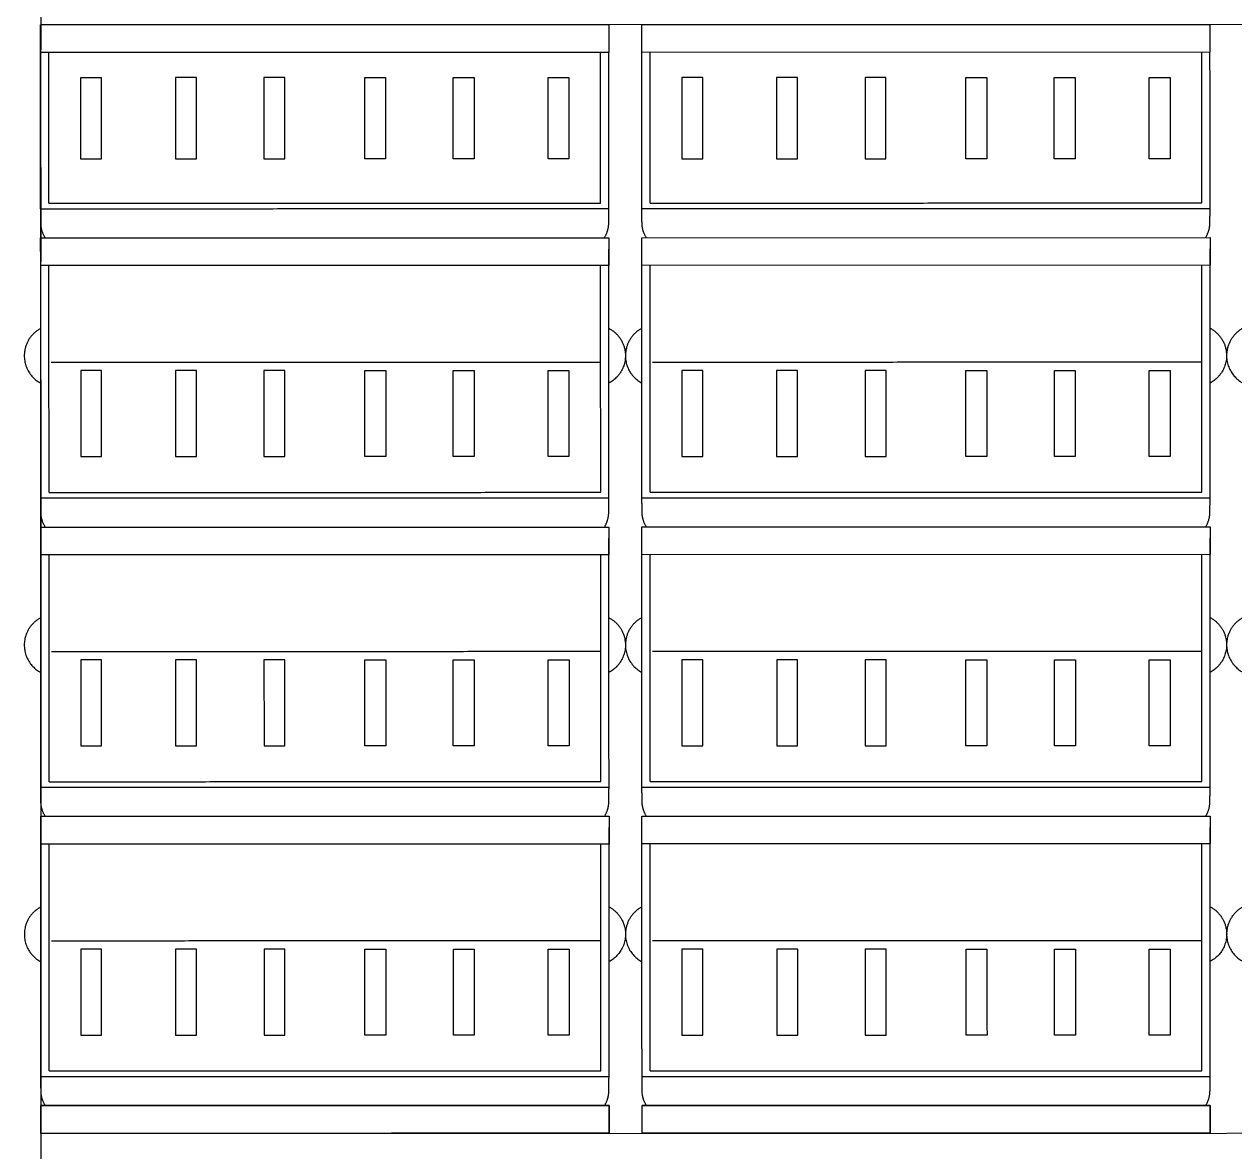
# Model space of a CAD drawing. Header units: millimetres. Extents: x 340 to 1003762, y 22 to 362022.
# Drawn here: x 420.133 to 421.417, y 68.327 to 69.523 of the extents above; entities that cross this region are included whole.
import ezdxf
from ezdxf.xclip import XClip

# ---------------------------------------------------------------- set-up
doc = ezdxf.new("R2010")
doc.units = ezdxf.units.MM
doc.header["$XCLIPFRAME"] = 0
doc.linetypes.add('LSBB_P_002 - PLANTA 1° NIVEL SALA DE VENTAS$0$DASHDOT2', pattern=[0.5, 0.25, -0.125, 0, -0.125])
for name, color, linetype in [('LSBB_P_002 - PLANTA 1° NIVEL SALA DE VENTAS$0$A-LAYOUT', 7, 'Continuous'), ('LSBB_P_002 - PLANTA 1° NIVEL SALA DE VENTAS$0$A-SALA-MUEB-ESPC', 1, 'Continuous'), ('LSBB_P_002 - PLANTA 1° NIVEL SALA DE VENTAS$0$EJES', 8, 'LSBB_P_002 - PLANTA 1° NIVEL SALA DE VENTAS$0$DASHDOT2'), ('XREF', 7, 'Continuous')]:
    doc.layers.add(name, color=color, linetype=linetype)

# ---------------------------------------------------------------- blocks, each defined once
blk = doc.blocks.new('LSBB_P_002 - PLANTA 1° NIVEL SALA DE VENTAS$0$SVLY')
at = {"layer": 'LSBB_P_002 - PLANTA 1° NIVEL SALA DE VENTAS$0$A-SALA-MUEB-ESPC', "elevation": 0}
for points in [[(1037.9549, 283.1668), (1037.9547, 284.3424), (1035.4393, 284.342), (1035.4395, 283.1664)], [(1035.4393, 284.342), (1036.042, 284.3421), (1036.042, 284.3127), (1035.4393, 284.3126)], [(1036.0769, 284.3421), (1036.6795, 284.3422), (1036.6795, 284.3128), (1036.0769, 284.3127)], [(1035.4393, 284.1161), (1036.042, 284.1162), (1036.042, 284.0868), (1035.4394, 284.0867)], [(1036.0769, 284.1162), (1036.6796, 284.1163), (1036.6796, 284.0869), (1036.0769, 284.0868)], [(1035.4394, 283.8094), (1036.042, 283.8094), (1036.042, 283.78), (1035.4394, 283.7799)], [(1036.077, 283.8095), (1036.6796, 283.8095), (1036.6796, 283.7801), (1036.077, 283.78)], [(1035.4394, 283.5026), (1036.0421, 283.5027), (1036.0421, 283.4732), (1035.4394, 283.4732)], [(1036.077, 283.5027), (1036.6797, 283.5028), (1036.6797, 283.4733), (1036.077, 283.4733)], [(1035.4395, 283.1958), (1036.0421, 283.1959), (1036.0421, 283.1665), (1035.4395, 283.1664)], [(1036.0771, 283.1959), (1036.6797, 283.196), (1036.6797, 283.1666), (1036.0771, 283.1665)]]:
    blk.add_lwpolyline(points, close=True, dxfattribs=at)
at = {"layer": 'LSBB_P_002 - PLANTA 1° NIVEL SALA DE VENTAS$0$A-SALA-MUEB-ESPC'}
for points in [[(1035.4393, 284.1469, 0), (1035.4393, 284.2598, 0), (1035.4393, 284.3126, 0)], [(1035.4481, 284.1528, 0), (1035.4481, 284.2627, 0), (1035.4481, 284.3126, 0)], [(1036.0332, 284.1529, 0), (1036.0332, 284.2628, 0), (1036.0332, 284.3127, 0)], [(1036.042, 284.147, 0), (1036.042, 284.2598, 0), (1036.042, 284.3127, 0)], [(1036.0769, 284.147, 0), (1036.0769, 284.2598, 0), (1036.0769, 284.3127, 0)], [(1036.0857, 284.1529, 0), (1036.0857, 284.2628, 0), (1036.0857, 284.3127, 0)], [(1036.6708, 284.153, 0), (1036.6708, 284.2629, 0), (1036.6708, 284.3128, 0)], [(1036.6796, 284.1471, 0), (1036.6795, 284.2599, 0), (1036.6795, 284.3128, 0)], [(1035.5039, 284.2858, 0), (1035.4928, 284.2858, 0), (1035.4817, 284.2858, 0)], [(1035.4817, 284.2858, 0), (1035.4817, 284.2138, 0), (1035.4817, 284.1998, 0)], [(1035.5039, 284.1998, 0), (1035.5039, 284.2138, 0), (1035.5039, 284.2858, 0)], [(1035.6045, 284.2859, 0), (1035.5934, 284.2859, 0), (1035.5823, 284.2859, 0)], [(1035.5823, 284.2859, 0), (1035.5823, 284.2138, 0), (1035.5823, 284.1998, 0)], [(1035.6045, 284.1998, 0), (1035.6045, 284.2138, 0), (1035.6045, 284.2859, 0)], [(1035.6982, 284.2859, 0), (1035.6871, 284.2859, 0), (1035.6761, 284.2859, 0)], [(1035.6761, 284.2859, 0), (1035.6761, 284.2138, 0), (1035.6761, 284.1998, 0)], [(1035.6982, 284.1998, 0), (1035.6982, 284.2138, 0), (1035.6982, 284.2859, 0)], [(1035.7831, 284.2859, 0), (1035.7941, 284.2859, 0), (1035.8052, 284.2859, 0)], [(1035.7831, 284.1998, 0), (1035.7831, 284.2139, 0), (1035.7831, 284.2859, 0)], [(1035.8052, 284.2859, 0), (1035.8052, 284.2139, 0), (1035.8052, 284.1998, 0)], [(1035.8768, 284.2859, 0), (1035.8879, 284.2859, 0), (1035.899, 284.2859, 0)], [(1035.8768, 284.1998, 0), (1035.8768, 284.2139, 0), (1035.8768, 284.2859, 0)], [(1035.899, 284.2859, 0), (1035.899, 284.2139, 0), (1035.899, 284.1998, 0)], [(1035.9774, 284.2859, 0), (1035.9885, 284.2859, 0), (1035.9996, 284.2859, 0)], [(1035.9774, 284.1998, 0), (1035.9774, 284.2139, 0), (1035.9774, 284.2859, 0)], [(1035.9996, 284.2859, 0), (1035.9996, 284.2139, 0), (1035.9996, 284.1998, 0)], [(1036.1415, 284.2859, 0), (1036.1304, 284.2859, 0), (1036.1193, 284.2859, 0)], [(1036.1193, 284.2859, 0), (1036.1193, 284.2139, 0), (1036.1193, 284.1999, 0)], [(1036.1415, 284.1999, 0), (1036.1415, 284.2139, 0), (1036.1415, 284.2859, 0)], [(1036.242, 284.286, 0), (1036.231, 284.2859, 0), (1036.2199, 284.2859, 0)], [(1036.2199, 284.2859, 0), (1036.2199, 284.2139, 0), (1036.2199, 284.1999, 0)], [(1036.2421, 284.1999, 0), (1036.2421, 284.2139, 0), (1036.242, 284.286, 0)], [(1036.3358, 284.286, 0), (1036.3247, 284.286, 0), (1036.3136, 284.286, 0)], [(1036.3136, 284.286, 0), (1036.3137, 284.2139, 0), (1036.3137, 284.1999, 0)], [(1036.3358, 284.1999, 0), (1036.3358, 284.2139, 0), (1036.3358, 284.286, 0)], [(1036.4207, 284.286, 0), (1036.4317, 284.286, 0), (1036.4428, 284.286, 0)], [(1036.4207, 284.1999, 0), (1036.4207, 284.2139, 0), (1036.4207, 284.286, 0)], [(1036.4428, 284.286, 0), (1036.4428, 284.2139, 0), (1036.4428, 284.1999, 0)], [(1036.5144, 284.286, 0), (1036.5255, 284.286, 0), (1036.5366, 284.286, 0)], [(1036.5144, 284.1999, 0), (1036.5144, 284.214, 0), (1036.5144, 284.286, 0)], [(1036.5366, 284.286, 0), (1036.5366, 284.214, 0), (1036.5366, 284.1999, 0)], [(1036.615, 284.286, 0), (1036.6261, 284.286, 0), (1036.6372, 284.286, 0)], [(1036.615, 284.1999, 0), (1036.615, 284.214, 0), (1036.615, 284.286, 0)], [(1036.6372, 284.286, 0), (1036.6372, 284.214, 0), (1036.6372, 284.1999, 0)], [(1035.4817, 284.1998, 0), (1035.4928, 284.1998, 0), (1035.5039, 284.1998, 0)], [(1035.5823, 284.1998, 0), (1035.5934, 284.1998, 0), (1035.6045, 284.1998, 0)], [(1035.6761, 284.1998, 0), (1035.6872, 284.1998, 0), (1035.6982, 284.1998, 0)], [(1035.8052, 284.1998, 0), (1035.7942, 284.1998, 0), (1035.7831, 284.1998, 0)], [(1035.899, 284.1998, 0), (1035.8879, 284.1998, 0), (1035.8768, 284.1998, 0)], [(1035.9996, 284.1998, 0), (1035.9885, 284.1998, 0), (1035.9774, 284.1998, 0)], [(1036.1193, 284.1999, 0), (1036.1304, 284.1999, 0), (1036.1415, 284.1999, 0)], [(1036.2199, 284.1999, 0), (1036.231, 284.1999, 0), (1036.2421, 284.1999, 0)], [(1036.3137, 284.1999, 0), (1036.3247, 284.1999, 0), (1036.3358, 284.1999, 0)], [(1036.4428, 284.1999, 0), (1036.4317, 284.1999, 0), (1036.4207, 284.1999, 0)], [(1036.5366, 284.1999, 0), (1036.5255, 284.1999, 0), (1036.5144, 284.1999, 0)], [(1036.6372, 284.1999, 0), (1036.6261, 284.1999, 0), (1036.615, 284.1999, 0)], [(1035.4481, 284.1528, 0), (1035.7419, 284.1529, 0), (1036.0332, 284.1529, 0)], [(1036.0857, 284.1529, 0), (1036.3795, 284.153, 0), (1036.6708, 284.153, 0)], [(1035.4393, 284.1469, 0), (1035.742, 284.147, 0), (1036.042, 284.147, 0)], [(1036.0769, 284.147, 0), (1036.3796, 284.1471, 0), (1036.6796, 284.1471, 0)], [(1036.042, 283.8403, 0), (1036.042, 283.9822, 0), (1036.042, 284.1041, 0)], [(1036.6796, 283.8403, 0), (1036.6796, 283.9823, 0), (1036.6796, 284.1042, 0)], [(1035.4394, 283.8402, 0), (1035.4394, 283.9821, 0), (1035.4394, 284.0867, 0)], [(1035.4482, 283.8461, 0), (1035.4481, 283.9764, 0), (1035.4481, 284.0867, 0)], [(1036.0333, 283.8462, 0), (1036.0332, 283.9765, 0), (1036.0332, 284.0868, 0)], [(1036.077, 283.8403, 0), (1036.077, 283.9822, 0), (1036.0769, 284.0868, 0)], [(1036.0857, 283.8462, 0), (1036.0857, 283.9765, 0), (1036.0857, 284.0868, 0)], [(1036.6708, 283.8463, 0), (1036.6708, 283.9766, 0), (1036.6708, 284.0869, 0)], [(1035.4506, 283.9842, 0), (1035.7419, 283.9843, 0), (1036.0332, 283.9843, 0)], [(1036.0882, 283.9843, 0), (1036.3795, 283.9844, 0), (1036.6708, 283.9844, 0)], [(1035.5039, 283.9753, 0), (1035.4928, 283.9753, 0), (1035.4818, 283.9753, 0)], [(1035.4818, 283.9753, 0), (1035.4818, 283.9296, 0), (1035.4818, 283.884, 0)], [(1035.5039, 283.884, 0), (1035.5039, 283.9296, 0), (1035.5039, 283.9753, 0)], [(1035.6045, 283.9753, 0), (1035.5934, 283.9753, 0), (1035.5823, 283.9753, 0)], [(1035.5823, 283.9753, 0), (1035.5823, 283.9297, 0), (1035.5823, 283.884, 0)], [(1035.6045, 283.884, 0), (1035.6045, 283.9297, 0), (1035.6045, 283.9753, 0)], [(1035.6983, 283.9753, 0), (1035.6872, 283.9753, 0), (1035.6761, 283.9753, 0)], [(1035.6761, 283.9753, 0), (1035.6761, 283.9297, 0), (1035.6761, 283.884, 0)], [(1035.6983, 283.884, 0), (1035.6983, 283.9297, 0), (1035.6983, 283.9753, 0)], [(1035.7831, 283.9753, 0), (1035.7942, 283.9753, 0), (1035.8053, 283.9753, 0)], [(1035.7831, 283.884, 0), (1035.7831, 283.9297, 0), (1035.7831, 283.9753, 0)], [(1035.8053, 283.9753, 0), (1035.8053, 283.9297, 0), (1035.8053, 283.884, 0)], [(1035.8769, 283.9753, 0), (1035.888, 283.9753, 0), (1035.899, 283.9753, 0)], [(1035.8769, 283.8841, 0), (1035.8769, 283.9297, 0), (1035.8769, 283.9753, 0)], [(1035.899, 283.9753, 0), (1035.899, 283.9297, 0), (1035.899, 283.8841, 0)], [(1035.9775, 283.9753, 0), (1035.9885, 283.9753, 0), (1035.9996, 283.9754, 0)], [(1035.9775, 283.8841, 0), (1035.9775, 283.9297, 0), (1035.9775, 283.9753, 0)], [(1035.9996, 283.9754, 0), (1035.9996, 283.9297, 0), (1035.9996, 283.8841, 0)], [(1036.1415, 283.9754, 0), (1036.1304, 283.9754, 0), (1036.1193, 283.9754, 0)], [(1036.1193, 283.9754, 0), (1036.1193, 283.9297, 0), (1036.1194, 283.8841, 0)], [(1036.1415, 283.8841, 0), (1036.1415, 283.9297, 0), (1036.1415, 283.9754, 0)], [(1036.2421, 283.9754, 0), (1036.231, 283.9754, 0), (1036.2199, 283.9754, 0)], [(1036.2199, 283.9754, 0), (1036.2199, 283.9297, 0), (1036.2199, 283.8841, 0)], [(1036.2421, 283.8841, 0), (1036.2421, 283.9297, 0), (1036.2421, 283.9754, 0)], [(1036.3359, 283.9754, 0), (1036.3248, 283.9754, 0), (1036.3137, 283.9754, 0)], [(1036.3137, 283.9754, 0), (1036.3137, 283.9298, 0), (1036.3137, 283.8841, 0)], [(1036.3359, 283.8841, 0), (1036.3359, 283.9298, 0), (1036.3359, 283.9754, 0)], [(1036.4207, 283.9754, 0), (1036.4318, 283.9754, 0), (1036.4429, 283.9754, 0)], [(1036.4207, 283.8841, 0), (1036.4207, 283.9298, 0), (1036.4207, 283.9754, 0)], [(1036.4429, 283.9754, 0), (1036.4429, 283.9298, 0), (1036.4429, 283.8841, 0)], [(1036.5145, 283.9754, 0), (1036.5255, 283.9754, 0), (1036.5366, 283.9754, 0)], [(1036.5145, 283.8841, 0), (1036.5145, 283.9298, 0), (1036.5145, 283.9754, 0)], [(1036.5366, 283.9754, 0), (1036.5366, 283.9298, 0), (1036.5366, 283.8841, 0)], [(1036.615, 283.9754, 0), (1036.6261, 283.9754, 0), (1036.6372, 283.9754, 0)], [(1036.6151, 283.8842, 0), (1036.615, 283.9298, 0), (1036.615, 283.9754, 0)], [(1036.6372, 283.9754, 0), (1036.6372, 283.9298, 0), (1036.6372, 283.8842, 0)], [(1035.4818, 283.884, 0), (1035.4928, 283.884, 0), (1035.5039, 283.884, 0)], [(1035.5823, 283.884, 0), (1035.5934, 283.884, 0), (1035.6045, 283.884, 0)], [(1035.6761, 283.884, 0), (1035.6872, 283.884, 0), (1035.6983, 283.884, 0)], [(1035.8053, 283.884, 0), (1035.7942, 283.884, 0), (1035.7831, 283.884, 0)], [(1035.899, 283.8841, 0), (1035.888, 283.8841, 0), (1035.8769, 283.8841, 0)], [(1035.9996, 283.8841, 0), (1035.9885, 283.8841, 0), (1035.9775, 283.8841, 0)], [(1036.1194, 283.8841, 0), (1036.1304, 283.8841, 0), (1036.1415, 283.8841, 0)], [(1036.2199, 283.8841, 0), (1036.231, 283.8841, 0), (1036.2421, 283.8841, 0)], [(1036.3137, 283.8841, 0), (1036.3248, 283.8841, 0), (1036.3359, 283.8841, 0)], [(1036.4429, 283.8841, 0), (1036.4318, 283.8841, 0), (1036.4207, 283.8841, 0)], [(1036.5366, 283.8841, 0), (1036.5256, 283.8841, 0), (1036.5145, 283.8841, 0)], [(1036.6372, 283.8842, 0), (1036.6261, 283.8842, 0), (1036.6151, 283.8842, 0)], [(1035.4482, 283.8461, 0), (1035.7419, 283.8461, 0), (1036.0333, 283.8462, 0)], [(1036.0857, 283.8462, 0), (1036.3795, 283.8462, 0), (1036.6708, 283.8463, 0)], [(1035.4394, 283.8402, 0), (1035.742, 283.8402, 0), (1036.042, 283.8403, 0)], [(1036.077, 283.8403, 0), (1036.3796, 283.8403, 0), (1036.6796, 283.8403, 0)], [(1035.4394, 283.5334, 0), (1035.4394, 283.6754, 0), (1035.4394, 283.7973, 0)], [(1036.0421, 283.5335, 0), (1036.042, 283.6754, 0), (1036.042, 283.7974, 0)], [(1036.077, 283.5335, 0), (1036.077, 283.6754, 0), (1036.077, 283.7974, 0)], [(1036.6797, 283.5336, 0), (1036.6796, 283.6755, 0), (1036.6796, 283.7975, 0)], [(1035.4482, 283.5393, 0), (1035.4482, 283.6696, 0), (1035.4482, 283.7799, 0)], [(1036.0333, 283.5394, 0), (1036.0333, 283.6697, 0), (1036.0333, 283.78, 0)], [(1036.0858, 283.5394, 0), (1036.0858, 283.6697, 0), (1036.0858, 283.78, 0)], [(1036.6709, 283.5395, 0), (1036.6709, 283.6698, 0), (1036.6708, 283.7801, 0)], [(1035.4507, 283.6775, 0), (1035.742, 283.6775, 0), (1036.0333, 283.6776, 0)], [(1036.0883, 283.6776, 0), (1036.3796, 283.6776, 0), (1036.6709, 283.6776, 0)], [(1035.504, 283.6685, 0), (1035.4929, 283.6685, 0), (1035.4818, 283.6685, 0)], [(1035.4818, 283.6685, 0), (1035.4818, 283.6229, 0), (1035.4818, 283.5772, 0)], [(1035.504, 283.5772, 0), (1035.504, 283.6229, 0), (1035.504, 283.6685, 0)], [(1035.6045, 283.6685, 0), (1035.5935, 283.6685, 0), (1035.5824, 283.6685, 0)], [(1035.5824, 283.6685, 0), (1035.5824, 283.6229, 0), (1035.5824, 283.5773, 0)], [(1035.6046, 283.5773, 0), (1035.6045, 283.6229, 0), (1035.6045, 283.6685, 0)], [(1035.6983, 283.6685, 0), (1035.6872, 283.6685, 0), (1035.6761, 283.6685, 0)], [(1035.6761, 283.6685, 0), (1035.6762, 283.6229, 0), (1035.6762, 283.5773, 0)], [(1035.6983, 283.5773, 0), (1035.6983, 283.6229, 0), (1035.6983, 283.6685, 0)], [(1035.7831, 283.6686, 0), (1035.7942, 283.6686, 0), (1035.8053, 283.6686, 0)], [(1035.7832, 283.5773, 0), (1035.7832, 283.6229, 0), (1035.7831, 283.6686, 0)], [(1035.8053, 283.6686, 0), (1035.8053, 283.6229, 0), (1035.8053, 283.5773, 0)], [(1035.8769, 283.6686, 0), (1035.888, 283.6686, 0), (1035.8991, 283.6686, 0)], [(1035.8769, 283.5773, 0), (1035.8769, 283.6229, 0), (1035.8769, 283.6686, 0)], [(1035.8991, 283.6686, 0), (1035.8991, 283.6229, 0), (1035.8991, 283.5773, 0)], [(1035.9775, 283.6686, 0), (1035.9886, 283.6686, 0), (1035.9997, 283.6686, 0)], [(1035.9775, 283.5773, 0), (1035.9775, 283.6229, 0), (1035.9775, 283.6686, 0)], [(1035.9997, 283.6686, 0), (1035.9997, 283.623, 0), (1035.9997, 283.5773, 0)], [(1036.1415, 283.6686, 0), (1036.1305, 283.6686, 0), (1036.1194, 283.6686, 0)], [(1036.1194, 283.6686, 0), (1036.1194, 283.623, 0), (1036.1194, 283.5773, 0)], [(1036.1416, 283.5773, 0), (1036.1416, 283.623, 0), (1036.1415, 283.6686, 0)], [(1036.2421, 283.6686, 0), (1036.231, 283.6686, 0), (1036.22, 283.6686, 0)], [(1036.22, 283.6686, 0), (1036.22, 283.623, 0), (1036.22, 283.5773, 0)], [(1036.2421, 283.5773, 0), (1036.2421, 283.623, 0), (1036.2421, 283.6686, 0)], [(1036.3359, 283.6686, 0), (1036.3248, 283.6686, 0), (1036.3137, 283.6686, 0)], [(1036.3137, 283.6686, 0), (1036.3137, 283.623, 0), (1036.3137, 283.5774, 0)], [(1036.3359, 283.5774, 0), (1036.3359, 283.623, 0), (1036.3359, 283.6686, 0)], [(1036.4207, 283.6686, 0), (1036.4318, 283.6687, 0), (1036.4429, 283.6687, 0)], [(1036.4207, 283.5774, 0), (1036.4207, 283.623, 0), (1036.4207, 283.6686, 0)], [(1036.4429, 283.6687, 0), (1036.4429, 283.623, 0), (1036.4429, 283.5774, 0)], [(1036.5145, 283.6687, 0), (1036.5256, 283.6687, 0), (1036.5367, 283.6687, 0)], [(1036.5145, 283.5774, 0), (1036.5145, 283.623, 0), (1036.5145, 283.6687, 0)], [(1036.5367, 283.6687, 0), (1036.5367, 283.623, 0), (1036.5367, 283.5774, 0)], [(1036.6151, 283.6687, 0), (1036.6262, 283.6687, 0), (1036.6372, 283.6687, 0)], [(1036.6151, 283.5774, 0), (1036.6151, 283.623, 0), (1036.6151, 283.6687, 0)], [(1036.6372, 283.6687, 0), (1036.6373, 283.623, 0), (1036.6373, 283.5774, 0)], [(1035.4818, 283.5772, 0), (1035.4929, 283.5772, 0), (1035.504, 283.5772, 0)], [(1035.5824, 283.5773, 0), (1035.5935, 283.5773, 0), (1035.6046, 283.5773, 0)], [(1035.6762, 283.5773, 0), (1035.6872, 283.5773, 0), (1035.6983, 283.5773, 0)], [(1035.8053, 283.5773, 0), (1035.7942, 283.5773, 0), (1035.7832, 283.5773, 0)], [(1035.8991, 283.5773, 0), (1035.888, 283.5773, 0), (1035.8769, 283.5773, 0)], [(1035.9997, 283.5773, 0), (1035.9886, 283.5773, 0), (1035.9775, 283.5773, 0)], [(1036.1194, 283.5773, 0), (1036.1305, 283.5773, 0), (1036.1416, 283.5773, 0)], [(1036.22, 283.5773, 0), (1036.2311, 283.5773, 0), (1036.2421, 283.5773, 0)], [(1036.3137, 283.5774, 0), (1036.3248, 283.5774, 0), (1036.3359, 283.5774, 0)], [(1036.4429, 283.5774, 0), (1036.4318, 283.5774, 0), (1036.4207, 283.5774, 0)], [(1036.5367, 283.5774, 0), (1036.5256, 283.5774, 0), (1036.5145, 283.5774, 0)], [(1036.6373, 283.5774, 0), (1036.6262, 283.5774, 0), (1036.6151, 283.5774, 0)], [(1035.4394, 283.5334, 0), (1035.7421, 283.5335, 0), (1036.0421, 283.5335, 0)], [(1035.4482, 283.5393, 0), (1035.742, 283.5394, 0), (1036.0333, 283.5394, 0)], [(1036.077, 283.5335, 0), (1036.3797, 283.5335, 0), (1036.6797, 283.5336, 0)], [(1036.0858, 283.5394, 0), (1036.3796, 283.5395, 0), (1036.6709, 283.5395, 0)], [(1035.4395, 283.2266, 0), (1035.4395, 283.3686, 0), (1035.4394, 283.4905, 0)], [(1036.0421, 283.2267, 0), (1036.0421, 283.3687, 0), (1036.0421, 283.4906, 0)], [(1036.0771, 283.2267, 0), (1036.077, 283.3687, 0), (1036.077, 283.4906, 0)], [(1036.6797, 283.2268, 0), (1036.6797, 283.3688, 0), (1036.6797, 283.4907, 0)], [(1035.4482, 283.2326, 0), (1035.4482, 283.3629, 0), (1035.4482, 283.4732, 0)], [(1036.0333, 283.2326, 0), (1036.0333, 283.3629, 0), (1036.0333, 283.4732, 0)], [(1036.0858, 283.2327, 0), (1036.0858, 283.363, 0), (1036.0858, 283.4733, 0)], [(1036.6709, 283.2327, 0), (1036.6709, 283.363, 0), (1036.6709, 283.4733, 0)], [(1035.4507, 283.3707, 0), (1035.742, 283.3708, 0), (1036.0333, 283.3708, 0)], [(1036.0883, 283.3708, 0), (1036.3796, 283.3708, 0), (1036.6709, 283.3709, 0)], [(1035.504, 283.3618, 0), (1035.4929, 283.3618, 0), (1035.4818, 283.3618, 0)], [(1035.4818, 283.3618, 0), (1035.4818, 283.3161, 0), (1035.4819, 283.2705, 0)], [(1035.504, 283.2705, 0), (1035.504, 283.3161, 0), (1035.504, 283.3618, 0)], [(1035.6046, 283.3618, 0), (1035.5935, 283.3618, 0), (1035.5824, 283.3618, 0)], [(1035.5824, 283.3618, 0), (1035.5824, 283.3161, 0), (1035.5824, 283.2705, 0)], [(1035.6046, 283.2705, 0), (1035.6046, 283.3161, 0), (1035.6046, 283.3618, 0)], [(1035.6984, 283.3618, 0), (1035.6873, 283.3618, 0), (1035.6762, 283.3618, 0)], [(1035.6762, 283.3618, 0), (1035.6762, 283.3161, 0), (1035.6762, 283.2705, 0)], [(1035.6984, 283.2705, 0), (1035.6984, 283.3161, 0), (1035.6984, 283.3618, 0)], [(1035.7832, 283.3618, 0), (1035.7943, 283.3618, 0), (1035.8054, 283.3618, 0)], [(1035.7832, 283.2705, 0), (1035.7832, 283.3162, 0), (1035.7832, 283.3618, 0)], [(1035.8054, 283.3618, 0), (1035.8054, 283.3162, 0), (1035.8054, 283.2705, 0)], [(1035.877, 283.3618, 0), (1035.888, 283.3618, 0), (1035.8991, 283.3618, 0)], [(1035.877, 283.2705, 0), (1035.877, 283.3162, 0), (1035.877, 283.3618, 0)], [(1035.8991, 283.3618, 0), (1035.8991, 283.3162, 0), (1035.8991, 283.2705, 0)], [(1035.9775, 283.3618, 0), (1035.9886, 283.3618, 0), (1035.9997, 283.3618, 0)], [(1035.9776, 283.2705, 0), (1035.9775, 283.3162, 0), (1035.9775, 283.3618, 0)], [(1035.9997, 283.3618, 0), (1035.9997, 283.3162, 0), (1035.9997, 283.2706, 0)], [(1036.1416, 283.3619, 0), (1036.1305, 283.3618, 0), (1036.1194, 283.3618, 0)], [(1036.1194, 283.3618, 0), (1036.1194, 283.3162, 0), (1036.1194, 283.2706, 0)], [(1036.1416, 283.2706, 0), (1036.1416, 283.3162, 0), (1036.1416, 283.3619, 0)], [(1036.2422, 283.3619, 0), (1036.2311, 283.3619, 0), (1036.22, 283.3619, 0)], [(1036.22, 283.3619, 0), (1036.22, 283.3162, 0), (1036.22, 283.2706, 0)], [(1036.2422, 283.2706, 0), (1036.2422, 283.3162, 0), (1036.2422, 283.3619, 0)], [(1036.3359, 283.3619, 0), (1036.3249, 283.3619, 0), (1036.3138, 283.3619, 0)], [(1036.3138, 283.3619, 0), (1036.3138, 283.3162, 0), (1036.3138, 283.2706, 0)], [(1036.336, 283.2706, 0), (1036.3359, 283.3162, 0), (1036.3359, 283.3619, 0)], [(1036.4208, 283.3619, 0), (1036.4319, 283.3619, 0), (1036.4429, 283.3619, 0)], [(1036.4208, 283.2706, 0), (1036.4208, 283.3162, 0), (1036.4208, 283.3619, 0)], [(1036.4429, 283.3619, 0), (1036.4429, 283.3163, 0), (1036.443, 283.2706, 0)], [(1036.5145, 283.3619, 0), (1036.5256, 283.3619, 0), (1036.5367, 283.3619, 0)], [(1036.5146, 283.2706, 0), (1036.5146, 283.3163, 0), (1036.5145, 283.3619, 0)], [(1036.5367, 283.3619, 0), (1036.5367, 283.3163, 0), (1036.5367, 283.2706, 0)], [(1036.6151, 283.3619, 0), (1036.6262, 283.3619, 0), (1036.6373, 283.3619, 0)], [(1036.6151, 283.2706, 0), (1036.6151, 283.3163, 0), (1036.6151, 283.3619, 0)], [(1036.6373, 283.3619, 0), (1036.6373, 283.3163, 0), (1036.6373, 283.2706, 0)], [(1035.4819, 283.2705, 0), (1035.4929, 283.2705, 0), (1035.504, 283.2705, 0)], [(1035.5824, 283.2705, 0), (1035.5935, 283.2705, 0), (1035.6046, 283.2705, 0)], [(1035.6762, 283.2705, 0), (1035.6873, 283.2705, 0), (1035.6984, 283.2705, 0)], [(1035.8054, 283.2705, 0), (1035.7943, 283.2705, 0), (1035.7832, 283.2705, 0)], [(1035.8991, 283.2705, 0), (1035.8881, 283.2705, 0), (1035.877, 283.2705, 0)], [(1035.9997, 283.2706, 0), (1035.9886, 283.2705, 0), (1035.9776, 283.2705, 0)], [(1036.1194, 283.2706, 0), (1036.1305, 283.2706, 0), (1036.1416, 283.2706, 0)], [(1036.22, 283.2706, 0), (1036.2311, 283.2706, 0), (1036.2422, 283.2706, 0)], [(1036.3138, 283.2706, 0), (1036.3249, 283.2706, 0), (1036.336, 283.2706, 0)], [(1036.443, 283.2706, 0), (1036.4319, 283.2706, 0), (1036.4208, 283.2706, 0)], [(1036.5367, 283.2706, 0), (1036.5256, 283.2706, 0), (1036.5146, 283.2706, 0)], [(1036.6373, 283.2706, 0), (1036.6262, 283.2706, 0), (1036.6151, 283.2706, 0)], [(1035.4395, 283.2266, 0), (1035.7421, 283.2267, 0), (1036.0421, 283.2267, 0)], [(1035.4482, 283.2326, 0), (1035.742, 283.2326, 0), (1036.0333, 283.2326, 0)], [(1036.0771, 283.2267, 0), (1036.3797, 283.2268, 0), (1036.6797, 283.2268, 0)], [(1036.0858, 283.2327, 0), (1036.3796, 283.2327, 0), (1036.6709, 283.2327, 0)], [(1036.0421, 283.1959, 0), (1035.7408, 283.1959, 0), (1035.4395, 283.1958, 0)], [(1035.4395, 283.1664, 0), (1035.4395, 283.1806, 0), (1035.4395, 283.1958, 0)], [(1036.0421, 283.1668, 0), (1036.0421, 283.1806, 0), (1036.0421, 283.1959, 0)], [(1036.6797, 283.196, 0), (1036.3784, 283.196, 0), (1036.0771, 283.1959, 0)], [(1036.0771, 283.1665, 0), (1036.0771, 283.1806, 0), (1036.0771, 283.1959, 0)], [(1036.6797, 283.1669, 0), (1036.6797, 283.1807, 0), (1036.6797, 283.196, 0)], [(1036.0421, 283.1665, 0), (1035.7408, 283.1664, 0), (1035.4395, 283.1664, 0)], [(1036.6797, 283.1666, 0), (1036.3784, 283.1665, 0), (1036.0771, 283.1665, 0)]]:
    blk.add_open_spline(points, degree=2, dxfattribs=at)
for points, weights, knots in [([(1035.4441, 284.1161, 0), (1035.4397, 284.123, 0), (1035.4396, 284.1312, 0), (1035.4394, 284.1391, 0), (1035.4393, 284.1469, 0)], [1, 0.963301646965, 1, 1, 1], [0, 0, 0, 1.596409, 1.596409, 3.723022, 3.723022, 3.723022]), ([(1036.0372, 284.1162, 0), (1036.0416, 284.1231, 0), (1036.0418, 284.1313, 0), (1036.0419, 284.1392, 0), (1036.042, 284.147, 0)], [1, 0.963301646965, 1, 1, 1], [0, 0, 0, 1.596409, 1.596409, 3.723022, 3.723022, 3.723022]), ([(1036.0817, 284.1162, 0), (1036.0773, 284.1231, 0), (1036.0771, 284.1313, 0), (1036.077, 284.1392, 0), (1036.0769, 284.147, 0)], [1, 0.963301646965, 1, 1, 1], [0, 0, 0, 1.596409, 1.596409, 3.723022, 3.723022, 3.723022]), ([(1036.6748, 284.1163, 0), (1036.6792, 284.1232, 0), (1036.6794, 284.1314, 0), (1036.6795, 284.1392, 0), (1036.6796, 284.1471, 0)], [1, 0.963301646965, 1, 1, 1], [0, 0, 0, 1.596409, 1.596409, 3.723022, 3.723022, 3.723022]), ([(1035.4394, 284.02, 0), (1035.4257, 284.0128, 0), (1035.4226, 283.9976, 0), (1035.4176, 283.9735, 0), (1035.4394, 283.9619, 0)], [1, 0.905033936831, 1, 0.799622118104, 1], [0, 0, 0, 2.887952, 2.887952, 7.122102, 7.122102, 7.122102]), ([(1036.042, 284.0201, 0), (1036.0556, 284.0129, 0), (1036.0588, 283.9977, 0), (1036.0638, 283.9736, 0), (1036.042, 283.962, 0)], [1, 0.905033936831, 1, 0.799622118104, 1], [0, 0, 0, 2.887952, 2.887952, 7.122102, 7.122102, 7.122102]), ([(1036.0769, 284.0201, 0), (1036.0633, 284.0129, 0), (1036.0602, 283.9977, 0), (1036.0551, 283.9736, 0), (1036.077, 283.962, 0)], [1, 0.905033936831, 1, 0.799622118104, 1], [0, 0, 0, 2.887952, 2.887952, 7.122102, 7.122102, 7.122102]), ([(1036.6796, 284.0202, 0), (1036.6932, 284.0129, 0), (1036.6964, 283.9978, 0), (1036.7014, 283.9737, 0), (1036.6796, 283.9621, 0)], [1, 0.905033936831, 1, 0.799622118104, 1], [0, 0, 0, 2.887952, 2.887952, 7.122102, 7.122102, 7.122102]), ([(1036.7145, 284.0202, 0), (1036.7009, 284.0129, 0), (1036.6978, 283.9978, 0), (1036.6927, 283.9736, 0), (1036.7145, 283.9621, 0)], [1, 0.905033936831, 1, 0.799622118104, 1], [0, 0, 0, 2.887952, 2.887952, 7.122102, 7.122102, 7.122102]), ([(1035.4442, 283.8094, 0), (1035.4398, 283.8163, 0), (1035.4396, 283.8245, 0), (1035.4395, 283.8323, 0), (1035.4394, 283.8402, 0)], [1, 0.963301646965, 1, 1, 1], [0, 0, 0, 1.596409, 1.596409, 3.723022, 3.723022, 3.723022]), ([(1036.0373, 283.8094, 0), (1036.0416, 283.8164, 0), (1036.0418, 283.8245, 0), (1036.0419, 283.8324, 0), (1036.042, 283.8403, 0)], [1, 0.963301646965, 1, 1, 1], [0, 0, 0, 1.596409, 1.596409, 3.723022, 3.723022, 3.723022]), ([(1036.0817, 283.8095, 0), (1036.0774, 283.8164, 0), (1036.0772, 283.8246, 0), (1036.0771, 283.8324, 0), (1036.077, 283.8403, 0)], [1, 0.963301646965, 1, 1, 1], [0, 0, 0, 1.596409, 1.596409, 3.723022, 3.723022, 3.723022]), ([(1036.6749, 283.8095, 0), (1036.6792, 283.8165, 0), (1036.6794, 283.8246, 0), (1036.6795, 283.8325, 0), (1036.6796, 283.8403, 0)], [1, 0.963301646965, 1, 1, 1], [0, 0, 0, 1.596409, 1.596409, 3.723022, 3.723022, 3.723022]), ([(1035.4394, 283.7132, 0), (1035.4258, 283.706, 0), (1035.4226, 283.6909, 0), (1035.4176, 283.6667, 0), (1035.4394, 283.6552, 0)], [1, 0.905033936831, 1, 0.799622118104, 1], [0, 0, 0, 2.887952, 2.887952, 7.122102, 7.122102, 7.122102]), ([(1036.042, 283.7133, 0), (1036.0557, 283.7061, 0), (1036.0588, 283.691, 0), (1036.0639, 283.6668, 0), (1036.042, 283.6552, 0)], [1, 0.905033936831, 1, 0.799622118104, 1], [0, 0, 0, 2.887952, 2.887952, 7.122102, 7.122102, 7.122102]), ([(1036.077, 283.7133, 0), (1036.0633, 283.7061, 0), (1036.0602, 283.691, 0), (1036.0552, 283.6668, 0), (1036.077, 283.6552, 0)], [1, 0.905033936831, 1, 0.799622118104, 1], [0, 0, 0, 2.887952, 2.887952, 7.122102, 7.122102, 7.122102]), ([(1036.6796, 283.7134, 0), (1036.6933, 283.7062, 0), (1036.6964, 283.6911, 0), (1036.7014, 283.6669, 0), (1036.6796, 283.6553, 0)], [1, 0.905033936831, 1, 0.799622118104, 1], [0, 0, 0, 2.887952, 2.887952, 7.122102, 7.122102, 7.122102]), ([(1036.7146, 283.7134, 0), (1036.7009, 283.7062, 0), (1036.6978, 283.6911, 0), (1036.6928, 283.6669, 0), (1036.7146, 283.6553, 0)], [1, 0.905033936831, 1, 0.799622118104, 1], [0, 0, 0, 2.887952, 2.887952, 7.122102, 7.122102, 7.122102]), ([(1035.4442, 283.5026, 0), (1035.4398, 283.5095, 0), (1035.4396, 283.5177, 0), (1035.4395, 283.5256, 0), (1035.4394, 283.5334, 0)], [1, 0.963301646965, 1, 1, 1], [0, 0, 0, 1.596409, 1.596409, 3.723022, 3.723022, 3.723022]), ([(1036.0373, 283.5027, 0), (1036.0417, 283.5096, 0), (1036.0419, 283.5178, 0), (1036.042, 283.5256, 0), (1036.0421, 283.5335, 0)], [1, 0.963301646965, 1, 1, 1], [0, 0, 0, 1.596409, 1.596409, 3.723022, 3.723022, 3.723022]), ([(1036.0818, 283.5027, 0), (1036.0774, 283.5096, 0), (1036.0772, 283.5178, 0), (1036.0771, 283.5256, 0), (1036.077, 283.5335, 0)], [1, 0.963301646965, 1, 1, 1], [0, 0, 0, 1.596409, 1.596409, 3.723022, 3.723022, 3.723022]), ([(1036.6749, 283.5028, 0), (1036.6793, 283.5097, 0), (1036.6794, 283.5179, 0), (1036.6795, 283.5257, 0), (1036.6797, 283.5336, 0)], [1, 0.963301646965, 1, 1, 1], [0, 0, 0, 1.596409, 1.596409, 3.723022, 3.723022, 3.723022]), ([(1035.4394, 283.4065, 0), (1035.4258, 283.3992, 0), (1035.4227, 283.3841, 0), (1035.4176, 283.36, 0), (1035.4395, 283.3484, 0)], [1, 0.905033936831, 1, 0.799622118104, 1], [0, 0, 0, 2.887952, 2.887952, 7.122102, 7.122102, 7.122102]), ([(1036.0421, 283.4066, 0), (1036.0557, 283.3993, 0), (1036.0589, 283.3842, 0), (1036.0639, 283.36, 0), (1036.0421, 283.3485, 0)], [1, 0.905033936831, 1, 0.799622118104, 1], [0, 0, 0, 2.887952, 2.887952, 7.122102, 7.122102, 7.122102]), ([(1036.077, 283.4066, 0), (1036.0634, 283.3993, 0), (1036.0602, 283.3842, 0), (1036.0552, 283.36, 0), (1036.077, 283.3485, 0)], [1, 0.905033936831, 1, 0.799622118104, 1], [0, 0, 0, 2.887952, 2.887952, 7.122102, 7.122102, 7.122102]), ([(1036.6797, 283.4067, 0), (1036.6933, 283.3994, 0), (1036.6965, 283.3843, 0), (1036.7015, 283.3601, 0), (1036.6797, 283.3486, 0)], [1, 0.905033936831, 1, 0.799622118104, 1], [0, 0, 0, 2.887952, 2.887952, 7.122102, 7.122102, 7.122102]), ([(1036.7146, 283.4067, 0), (1036.701, 283.3994, 0), (1036.6978, 283.3843, 0), (1036.6928, 283.3601, 0), (1036.7146, 283.3486, 0)], [1, 0.905033936831, 1, 0.799622118104, 1], [0, 0, 0, 2.887952, 2.887952, 7.122102, 7.122102, 7.122102]), ([(1035.4442, 283.1958, 0), (1035.4399, 283.2028, 0), (1035.4397, 283.2109, 0), (1035.4396, 283.2188, 0), (1035.4395, 283.2266, 0)], [1, 0.963301646965, 1, 1, 1], [0, 0, 0, 1.596409, 1.596409, 3.723022, 3.723022, 3.723022]), ([(1036.0373, 283.1959, 0), (1036.0417, 283.2028, 0), (1036.0419, 283.211, 0), (1036.042, 283.2189, 0), (1036.0421, 283.2267, 0)], [1, 0.963301646965, 1, 1, 1], [0, 0, 0, 1.596409, 1.596409, 3.723022, 3.723022, 3.723022]), ([(1036.0818, 283.1959, 0), (1036.0774, 283.2028, 0), (1036.0773, 283.211, 0), (1036.0772, 283.2189, 0), (1036.0771, 283.2267, 0)], [1, 0.963301646965, 1, 1, 1], [0, 0, 0, 1.596409, 1.596409, 3.723022, 3.723022, 3.723022]), ([(1036.6749, 283.196, 0), (1036.6793, 283.2029, 0), (1036.6795, 283.2111, 0), (1036.6796, 283.219, 0), (1036.6797, 283.2268, 0)], [1, 0.963301646965, 1, 1, 1], [0, 0, 0, 1.596409, 1.596409, 3.723022, 3.723022, 3.723022])]:
    blk.add_rational_spline(points, weights, degree=2, knots=knots, dxfattribs=at)
for points in [[(1036.0421, 283.1666, 0), (1036.0421, 283.1663, 0), (1036.0421, 283.1668, 0)], [(1036.6797, 283.1667, 0), (1036.6797, 283.1664, 0), (1036.6797, 283.1669, 0)]]:
    blk.add_rational_spline(points, [0.890165042945, 0.781367627087, 0.995879238195], degree=2, dxfattribs=at)
blk = doc.blocks.new('LSBB_P_002 - PLANTA 1° NIVEL SALA DE VENTAS', base_point=(223.5696, 14.2202))
at = {"layer": 'LSBB_P_002 - PLANTA 1° NIVEL SALA DE VENTAS$0$EJES'}
blk.add_line((835.4395, 330.1656), (835.4395, 242.5191), dxfattribs=at)
at = {"layer": 'LSBB_P_002 - PLANTA 1° NIVEL SALA DE VENTAS$0$A-LAYOUT', "color": 1}
blk.add_blockref('LSBB_P_002 - PLANTA 1° NIVEL SALA DE VENTAS$0$SVLY', (-200, 0), dxfattribs=at)

msp = doc.modelspace()

# ---------------------------------------------------------------- block references
at = {"layer": 'XREF'}
ref = msp.add_blockref('LSBB_P_002 - PLANTA 1° NIVEL SALA DE VENTAS', (-191.719, -200.5998), dxfattribs=at)
XClip(ref).set_block_clipping_path([(755.454857474, 236.6800249606), (887.3150098981, 333.6713636781)])

doc.saveas('drawing.dxf')
